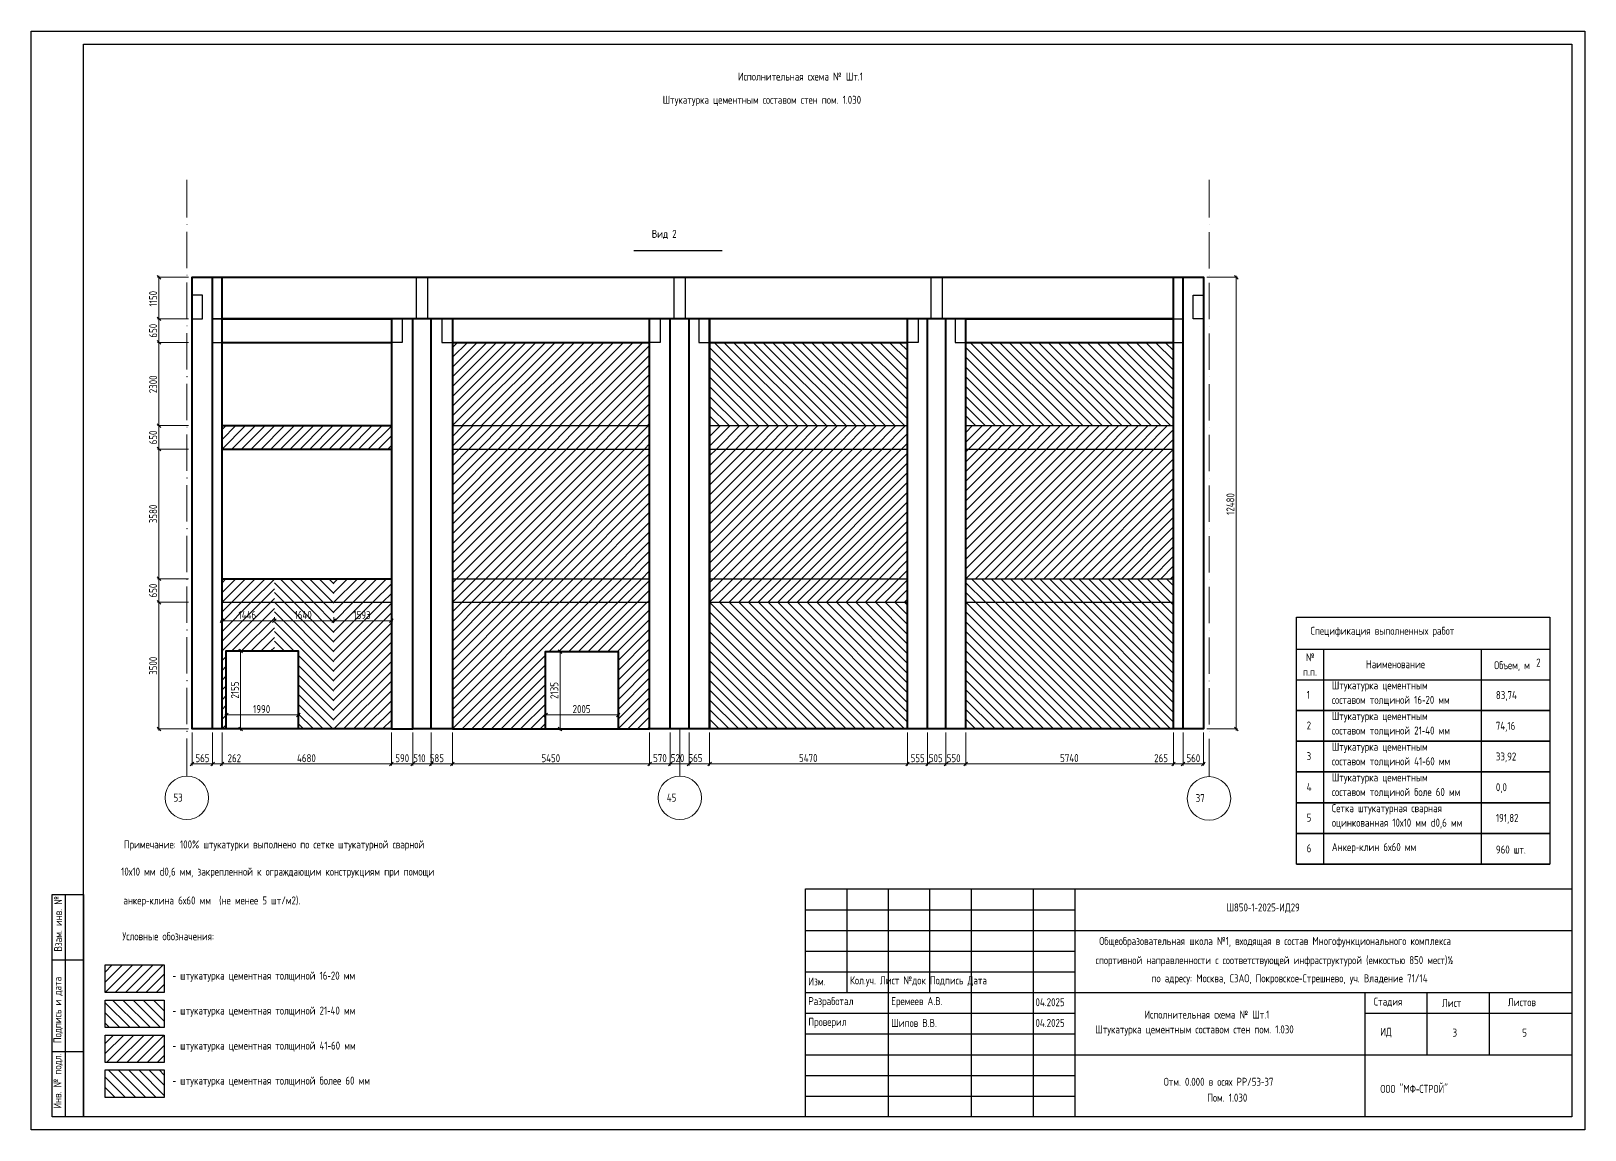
# Model space of a CAD drawing. Header units: millimetres. Extents: x 0 to 130, y 0 to 17.
# Drawn here: x 53.61 to 76.91, y 0.09 to 16.57 of the extents above; entities that cross this region are included whole.
import ezdxf

# ---------------------------------------------------------------- set-up
doc = ezdxf.new("R2010")
doc.units = ezdxf.units.MM
doc.layers.add('PDF _0', color=7, linetype='Continuous')
doc.layers.add('PDF _Текст', color=7, linetype='Continuous')
doc.layers.add('PDF _Оси-1', color=7, linetype='Continuous', true_color=0xaaaaaa)
doc.layers.add('PDF _Оси-3', color=7, linetype='Continuous', true_color=0x989898)
doc.styles.get("Standard").update_dxf_attribs({"font": 'ГОСТ тип А.ttf'})

msp = doc.modelspace()

# ---------------------------------------------------------------- linework, layer by layer
at = {"layer": 'PDF _0', "lineweight": 25}
for points in [[(53.609, 16.567), (76.905, 16.567), (76.905, 0.094), (53.609, 0.094)], [(54.393, 16.371), (76.709, 16.371), (76.709, 0.291), (54.393, 0.291)], [(59.389, 12.877), (59.551, 12.877), (59.551, 12.253), (59.389, 12.253)], [(63.252, 12.877), (63.415, 12.877), (63.415, 12.253), (63.252, 12.253)], [(67.106, 12.877), (67.269, 12.877), (67.269, 12.253), (67.106, 12.253)], [(56.472, 12.253), (56.33, 12.253)], [(76.379, 4.079), (72.583, 4.079), (72.583, 7.781), (76.379, 7.781)], [(76.379, 6.38), (72.583, 6.38)], [(76.379, 5.92), (72.583, 5.92)], [(76.379, 5.46), (72.583, 5.46)], [(76.379, 5), (72.583, 5)], [(76.379, 4.539), (72.583, 4.539)], [(53.923, 3.624), (54.393, 3.624), (54.393, 0.291), (53.923, 0.291)], [(65.217, 3.707), (76.709, 3.707), (76.709, 0.291), (65.217, 0.291)], [(54.72, 2.567), (55.605, 2.567), (55.605, 2.154), (54.72, 2.154)], [(54.72, 2.042), (55.605, 2.042), (55.605, 1.629), (54.72, 1.629)], [(54.72, 1.517), (55.605, 1.517), (55.605, 1.105), (54.72, 1.105)], [(54.72, 0.993), (55.605, 0.993), (55.605, 0.58), (54.72, 0.58)]]:
    msp.add_lwpolyline(points, close=True, dxfattribs=at)
for points in [[(62.646, 13.276), (63.971, 13.276)], [(59.332, 12.877), (59.608, 12.877)], [(63.192, 12.877), (63.474, 12.877)], [(67.05, 12.877), (67.324, 12.877)], [(56.023, 12.253), (56.177, 12.253), (56.177, 12.606), (56.023, 12.606)], [(71.185, 12.253), (71.033, 12.253), (71.033, 12.606), (71.185, 12.606)], [(59.011, 12.253), (59.172, 12.253), (59.172, 11.9), (59.011, 11.9)], [(59.926, 12.253), (59.767, 12.253), (59.767, 11.9), (59.926, 11.9)], [(62.883, 12.253), (63.043, 12.253), (63.043, 11.9), (62.883, 11.9)], [(63.781, 12.253), (63.622, 12.253), (63.622, 11.9), (63.781, 11.9)], [(66.749, 12.253), (66.909, 12.253), (66.909, 11.9), (66.749, 11.9)], [(67.623, 12.253), (67.464, 12.253), (67.464, 11.9), (67.623, 11.9)], [(70.737, 12.253), (70.881, 12.253)], [(56.33, 11.9), (56.472, 11.9)], [(70.737, 11.9), (70.881, 11.9)], [(59.926, 10.652), (62.883, 10.652)], [(63.781, 10.652), (66.749, 10.652)], [(67.623, 10.652), (70.737, 10.652)], [(59.926, 10.3), (62.883, 10.3)], [(63.781, 10.3), (66.749, 10.3)], [(67.623, 10.3), (70.737, 10.3)], [(59.926, 8.357), (62.883, 8.357)], [(63.781, 8.357), (66.749, 8.357)], [(67.623, 8.357), (70.737, 8.357)], [(56.472, 8.004), (59.011, 8.004)], [(59.926, 8.004), (62.883, 8.004)], [(63.781, 8.004), (66.749, 8.004)], [(67.623, 8.004), (70.737, 8.004)], [(72.583, 7.301), (76.379, 7.301)], [(72.986, 7.301), (72.986, 4.079)], [(75.348, 7.301), (75.348, 4.079)], [(72.583, 6.841), (76.379, 6.841)], [(72.583, 4.079), (76.379, 4.079)], [(54.119, 3.624), (54.119, 0.291)], [(65.838, 3.707), (65.838, 2.154)], [(66.46, 3.707), (66.46, 0.291)], [(67.081, 3.707), (67.081, 2.154)], [(67.702, 3.707), (67.702, 0.291)], [(68.634, 3.707), (68.634, 0.291)], [(69.255, 3.707), (69.255, 0.291)], [(65.217, 3.396), (69.255, 3.396)], [(65.217, 3.086), (76.709, 3.086)], [(53.923, 2.644), (54.393, 2.644)], [(65.217, 2.775), (69.255, 2.775)], [(65.217, 2.465), (69.255, 2.465)], [(65.217, 2.154), (76.709, 2.154)], [(73.603, 2.154), (73.603, 0.291)], [(74.535, 2.154), (74.535, 1.222)], [(75.467, 2.154), (75.467, 1.222)], [(65.217, 1.844), (69.255, 1.844)], [(73.603, 1.844), (76.709, 1.844)], [(65.217, 1.533), (69.255, 1.533)], [(53.923, 1.271), (54.393, 1.271)], [(65.217, 1.222), (76.709, 1.222)], [(65.217, 0.912), (69.255, 0.912)], [(65.217, 0.601), (69.255, 0.601)]]:
    msp.add_lwpolyline(points, dxfattribs=at)
at = {"layer": 'PDF _0', "lineweight": 13}
for points in [[(55.553, 12.85), (55.499, 12.904)], [(55.969, 12.877), (55.504, 12.877)], [(55.526, 12.231), (55.526, 12.899)], [(71.239, 12.877), (71.698, 12.877)], [(71.704, 12.85), (71.65, 12.904)], [(71.677, 12.899), (71.677, 6.084)], [(55.526, 12.275), (55.526, 11.879)], [(55.526, 11.922), (55.526, 10.631)], [(55.526, 10.674), (55.526, 10.278)], [(55.526, 10.321), (55.526, 8.335)], [(55.526, 8.379), (55.526, 7.983)], [(55.526, 8.026), (55.526, 6.084)], [(56.499, 7.754), (56.445, 7.7)], [(56.45, 7.727), (57.278, 7.727)], [(56.472, 7.781), (56.472, 7.748)], [(57.235, 7.727), (58.169, 7.727)], [(58.125, 7.727), (59.033, 7.727)], [(58.984, 7.7), (59.039, 7.754)], [(59.011, 7.781), (59.011, 7.748)], [(56.589, 7.275), (56.773, 7.275)], [(56.778, 7.247), (56.724, 7.302)], [(56.751, 6.084), (56.751, 7.296)], [(61.377, 7.264), (61.561, 7.264)], [(61.567, 7.237), (61.513, 7.291)], [(61.54, 6.084), (61.54, 7.285)], [(56.562, 6.343), (56.507, 6.289)], [(56.513, 6.316), (57.636, 6.316)], [(56.534, 6.16), (56.534, 6.338)], [(57.587, 6.289), (57.641, 6.343)], [(57.614, 6.16), (57.614, 6.338)], [(61.35, 6.343), (61.296, 6.289)], [(61.301, 6.316), (62.433, 6.316)], [(61.323, 6.16), (61.323, 6.338)], [(62.384, 6.289), (62.438, 6.343)], [(62.411, 6.16), (62.411, 6.338)], [(55.499, 6.132), (55.553, 6.078)], [(55.969, 6.105), (55.504, 6.105)], [(56.589, 6.105), (56.773, 6.105)], [(56.724, 6.132), (56.778, 6.078)], [(61.377, 6.105), (61.561, 6.105)], [(61.513, 6.132), (61.567, 6.078)], [(71.239, 6.105), (71.698, 6.105)], [(71.65, 6.132), (71.704, 6.078)], [(56.023, 6.051), (56.023, 5.559)], [(59.926, 5.559), (59.926, 6.051), (59.926, 5.559)], [(71.185, 6.051), (71.185, 5.559)], [(56.05, 5.608), (55.996, 5.553)], [(59.899, 5.553), (59.953, 5.608)], [(59.953, 5.608), (59.899, 5.553)], [(71.158, 5.553), (71.212, 5.608)], [(56.002, 5.581), (56.352, 5.581)], [(56.308, 5.581), (56.472, 5.581), (56.792, 5.581)], [(56.45, 5.581), (59.033, 5.581)], [(58.99, 5.581), (59.353, 5.581)], [(59.31, 5.581), (59.63, 5.581)], [(59.587, 5.581), (59.947, 5.581)], [(59.904, 5.58), (62.905, 5.58)], [(62.861, 5.58), (63.214, 5.58)], [(63.171, 5.58), (63.496, 5.58)], [(63.453, 5.58), (63.803, 5.58)], [(63.759, 5.58), (66.771, 5.58)], [(66.727, 5.58), (67.072, 5.58)], [(67.028, 5.58), (67.346, 5.58)], [(67.302, 5.58), (67.644, 5.58)], [(67.601, 5.58), (70.759, 5.58)], [(70.737, 5.58), (70.418, 5.58)], [(70.715, 5.58), (70.881, 5.58)], [(70.859, 5.58), (71.206, 5.58)]]:
    msp.add_lwpolyline(points, dxfattribs=at)
at = {"layer": 'PDF _0', "lineweight": 40}
for points in [[(56.33, 6.105), (56.023, 6.105), (56.023, 12.877), (71.185, 12.877), (71.185, 6.105), (70.881, 6.105), (70.881, 12.877)], [(56.472, 6.105), (56.33, 6.105), (56.33, 12.877)], [(59.011, 6.105), (56.472, 6.105), (56.472, 12.877)], [(70.881, 6.105), (70.737, 6.105), (70.737, 12.877)], [(70.737, 6.105), (67.623, 6.105), (67.623, 12.253), (70.737, 12.253), (56.472, 12.253), (59.011, 12.253), (59.011, 6.105), (59.332, 6.105)], [(59.608, 6.105), (59.332, 6.105), (59.332, 12.253)], [(59.926, 6.105), (59.608, 6.105), (59.608, 12.253)], [(63.192, 6.105), (62.883, 6.105), (62.883, 12.253), (59.926, 12.253), (59.926, 6.105), (62.883, 6.105)], [(63.474, 6.105), (63.192, 6.105), (63.192, 12.253)], [(66.749, 6.105), (63.781, 6.105), (63.781, 12.253), (63.781, 6.105), (63.474, 6.105), (63.474, 12.253)], [(67.05, 6.105), (66.749, 6.105), (66.749, 12.253), (63.781, 12.253)], [(67.324, 6.105), (67.05, 6.105), (67.05, 12.253)], [(67.623, 6.105), (67.324, 6.105), (67.324, 12.253)], [(56.472, 11.9), (59.011, 11.9)], [(59.926, 11.9), (62.883, 11.9)], [(63.781, 11.9), (66.749, 11.9)], [(67.623, 11.9), (70.737, 11.9)], [(56.472, 10.652), (59.011, 10.652)], [(56.472, 10.3), (59.011, 10.3)], [(56.472, 8.357), (59.011, 8.357)], [(56.534, 6.105), (56.534, 7.275), (57.614, 7.275), (57.614, 6.105)], [(61.323, 6.105), (61.323, 7.264), (62.411, 7.264), (62.411, 6.105)]]:
    msp.add_lwpolyline(points, dxfattribs=at)
at = {"layer": 'PDF _0', "lineweight": 13}
for points in [[(55.553, 12.226), (55.499, 12.28)], [(55.504, 12.253), (55.969, 12.253)], [(55.553, 11.873), (55.499, 11.927)], [(55.504, 11.9), (55.969, 11.9)], [(55.553, 10.625), (55.499, 10.679)], [(55.504, 10.652), (55.969, 10.652)], [(55.553, 10.272), (55.499, 10.327)], [(55.504, 10.3), (55.969, 10.3)], [(55.499, 8.384), (55.553, 8.33)], [(55.504, 8.357), (55.969, 8.357)], [(55.553, 7.977), (55.499, 8.031)], [(55.504, 8.004), (55.969, 8.004)], [(57.23, 7.7), (57.284, 7.754)], [(57.257, 7.748), (57.257, 7.781)], [(58.12, 7.7), (58.174, 7.754)], [(58.147, 7.748), (58.147, 7.781)], [(56.33, 5.559), (56.33, 6.051)], [(56.472, 5.559), (56.472, 6.051)], [(59.011, 5.559), (59.011, 6.051)], [(59.332, 5.559), (59.332, 6.051)], [(59.608, 5.559), (59.608, 6.051)], [(62.883, 5.559), (62.883, 6.051)], [(63.192, 5.559), (63.192, 6.051)], [(63.474, 5.559), (63.474, 6.051)], [(63.781, 5.559), (63.781, 6.051)], [(66.749, 5.559), (66.749, 6.051)], [(67.05, 5.559), (67.05, 6.051)], [(67.324, 5.559), (67.324, 6.051)], [(67.623, 5.559), (67.623, 6.051)], [(70.737, 5.559), (70.737, 6.051)], [(70.881, 5.559), (70.881, 6.051)], [(56.303, 5.553), (56.357, 5.608)], [(56.445, 5.553), (56.499, 5.608)], [(58.984, 5.553), (59.039, 5.608)], [(59.304, 5.553), (59.359, 5.608)], [(59.581, 5.553), (59.635, 5.608)], [(62.856, 5.553), (62.91, 5.608)], [(63.165, 5.553), (63.219, 5.608)], [(63.447, 5.553), (63.502, 5.608)], [(63.754, 5.553), (63.808, 5.608)], [(66.722, 5.553), (66.776, 5.608)], [(67.023, 5.553), (67.077, 5.608)], [(67.297, 5.553), (67.351, 5.608)], [(67.595, 5.553), (67.65, 5.608)], [(70.71, 5.553), (70.764, 5.608)], [(70.854, 5.553), (70.908, 5.608)]]:
    msp.add_lwpolyline(points, close=True, dxfattribs=at)
at = {"layer": 'PDF _0', "color": 40, "lineweight": 20, "true_color": 0xffbf00}
for points in [[(59.926, 11.822), (60.004, 11.9)], [(59.926, 11.676), (60.15, 11.9)], [(59.926, 11.529), (60.297, 11.9)], [(59.926, 11.383), (60.443, 11.9)], [(59.926, 11.237), (60.589, 11.9)], [(59.926, 11.091), (60.735, 11.9)], [(59.926, 10.945), (60.881, 11.9)], [(59.926, 10.798), (61.028, 11.9)], [(59.926, 10.652), (61.174, 11.9)], [(60.072, 10.652), (61.32, 11.9)], [(60.218, 10.652), (61.466, 11.9)], [(60.364, 10.652), (61.612, 11.9)], [(60.51, 10.652), (61.758, 11.9)], [(60.657, 10.652), (61.905, 11.9)], [(60.803, 10.652), (62.051, 11.9)], [(60.949, 10.652), (62.197, 11.9)], [(61.095, 10.652), (62.343, 11.9)], [(61.241, 10.652), (62.489, 11.9)], [(61.388, 10.652), (62.636, 11.9)], [(61.534, 10.652), (62.782, 11.9)], [(61.68, 10.652), (62.883, 11.855)], [(61.826, 10.652), (62.883, 11.709)], [(61.972, 10.652), (62.883, 11.563)], [(62.118, 10.652), (62.883, 11.417)], [(62.265, 10.652), (62.883, 11.271)], [(62.411, 10.652), (62.883, 11.124)], [(62.557, 10.652), (62.883, 10.978)], [(62.703, 10.652), (62.883, 10.832)], [(62.849, 10.652), (62.883, 10.686)], [(58.149, 8.298), (58.208, 8.357)], [(58.149, 8.152), (58.354, 8.357)], [(58.149, 8.006), (58.501, 8.357)], [(58.149, 7.859), (58.294, 8.004), (58.647, 8.357)], [(58.149, 7.713), (58.44, 8.004), (58.793, 8.357)], [(58.149, 7.567), (58.586, 8.004), (58.939, 8.357)], [(58.149, 7.421), (58.733, 8.004), (59.011, 8.283)], [(58.149, 7.275), (58.879, 8.004), (59.011, 8.137)], [(58.149, 7.129), (59.011, 7.991)], [(59.926, 7.859), (60.071, 8.004)], [(59.926, 7.713), (60.217, 8.004)], [(59.926, 7.567), (60.363, 8.004)], [(59.926, 7.421), (60.509, 8.004)], [(59.926, 7.275), (60.655, 8.004)], [(59.926, 7.129), (60.802, 8.004)], [(59.926, 6.982), (60.948, 8.004)], [(59.926, 6.836), (61.094, 8.004)], [(59.926, 6.69), (61.24, 8.004)], [(59.926, 6.544), (61.386, 8.004)], [(59.926, 6.398), (61.532, 8.004)], [(59.926, 6.251), (61.679, 8.004)], [(59.926, 6.105), (61.825, 8.004)], [(60.072, 6.105), (61.971, 8.004)], [(61.377, 7.264), (62.117, 8.004)], [(61.523, 7.264), (62.263, 8.004)], [(61.669, 7.264), (62.41, 8.004)], [(61.815, 7.264), (62.556, 8.004)], [(61.961, 7.264), (62.702, 8.004)], [(62.107, 7.264), (62.848, 8.004)], [(58.149, 6.982), (59.011, 7.845)], [(58.149, 6.836), (59.011, 7.698)], [(62.254, 7.264), (62.883, 7.893)], [(62.4, 7.264), (62.883, 7.747)], [(58.149, 6.69), (59.011, 7.552)], [(62.411, 7.129), (62.883, 7.601)], [(58.149, 6.544), (59.011, 7.406)], [(58.149, 6.398), (59.011, 7.26)], [(62.411, 6.982), (62.883, 7.454)], [(62.411, 6.836), (62.883, 7.308)], [(58.149, 6.251), (59.011, 7.114)], [(60.218, 6.105), (61.323, 7.21)], [(60.364, 6.105), (61.323, 7.064)], [(62.411, 6.69), (62.883, 7.162)], [(62.411, 6.544), (62.883, 7.016)], [(58.149, 6.105), (59.011, 6.967)], [(58.295, 6.105), (59.011, 6.821)], [(60.51, 6.105), (61.323, 6.918)], [(60.657, 6.105), (61.323, 6.772)], [(62.411, 6.398), (62.883, 6.87)], [(58.442, 6.105), (59.011, 6.675)], [(58.588, 6.105), (59.011, 6.529)], [(60.803, 6.105), (61.323, 6.625)], [(62.411, 6.251), (62.883, 6.724)], [(62.411, 6.105), (62.883, 6.577)], [(58.734, 6.105), (59.011, 6.383)], [(60.949, 6.105), (61.323, 6.479)], [(61.095, 6.105), (61.323, 6.333)], [(62.557, 6.105), (62.883, 6.431)], [(58.88, 6.105), (59.011, 6.237)], [(61.241, 6.105), (61.323, 6.187)], [(62.703, 6.105), (62.883, 6.285)], [(62.849, 6.105), (62.883, 6.139)], [(54.72, 1.391), (54.846, 1.517)], [(54.72, 1.238), (54.999, 1.517)], [(54.738, 1.105), (55.151, 1.517)], [(54.891, 1.105), (55.304, 1.517)], [(55.044, 1.105), (55.456, 1.517)], [(55.196, 1.105), (55.605, 1.513)], [(55.349, 1.105), (55.605, 1.36)], [(55.501, 1.105), (55.605, 1.208)]]:
    msp.add_lwpolyline(points, dxfattribs=at)
at = {"layer": 'PDF _0', "color": 5, "lineweight": 20}
for points in [[(65.097, 10.652), (63.849, 11.9)], [(65.243, 10.652), (63.995, 11.9)], [(65.389, 10.652), (64.141, 11.9)], [(65.535, 10.652), (64.287, 11.9)], [(65.681, 10.652), (64.433, 11.9)], [(65.827, 10.652), (64.58, 11.9)], [(65.974, 10.652), (64.726, 11.9)], [(66.12, 10.652), (64.872, 11.9)], [(66.266, 10.652), (65.018, 11.9)], [(66.412, 10.652), (65.164, 11.9)], [(66.558, 10.652), (65.31, 11.9)], [(66.705, 10.652), (65.457, 11.9)], [(66.749, 10.754), (65.603, 11.9)], [(66.749, 10.9), (65.749, 11.9)], [(66.749, 11.046), (65.895, 11.9)], [(66.749, 11.193), (66.041, 11.9)], [(66.749, 11.339), (66.188, 11.9)], [(66.749, 11.485), (66.334, 11.9)], [(66.749, 11.631), (66.48, 11.9)], [(66.749, 11.777), (66.626, 11.9)], [(68.938, 10.652), (67.69, 11.9)], [(69.084, 10.652), (67.836, 11.9)], [(69.231, 10.652), (67.983, 11.9)], [(69.377, 10.652), (68.129, 11.9)], [(69.523, 10.652), (68.275, 11.9)], [(69.669, 10.652), (68.421, 11.9)], [(69.815, 10.652), (68.567, 11.9)], [(69.961, 10.652), (68.714, 11.9)], [(70.108, 10.652), (68.86, 11.9)], [(70.254, 10.652), (69.006, 11.9)], [(70.4, 10.652), (69.152, 11.9)], [(70.546, 10.652), (69.298, 11.9)], [(70.692, 10.652), (69.444, 11.9)], [(70.737, 10.754), (69.591, 11.9)], [(70.737, 10.9), (69.737, 11.9)], [(70.737, 11.046), (69.883, 11.9)], [(70.737, 11.192), (70.029, 11.9)], [(70.737, 11.338), (70.175, 11.9)], [(70.737, 11.485), (70.322, 11.9)], [(70.737, 11.631), (70.468, 11.9)], [(70.737, 11.777), (70.614, 11.9)], [(64.95, 10.652), (63.781, 11.822)], [(64.804, 10.652), (63.781, 11.676)], [(68.792, 10.652), (67.623, 11.822)], [(68.646, 10.652), (67.623, 11.676)], [(64.658, 10.652), (63.781, 11.529)], [(68.5, 10.652), (67.623, 11.529)], [(64.512, 10.652), (63.781, 11.383)], [(64.366, 10.652), (63.781, 11.237)], [(68.353, 10.652), (67.623, 11.383)], [(68.207, 10.652), (67.623, 11.237)], [(64.219, 10.652), (63.781, 11.091)], [(68.061, 10.652), (67.623, 11.091)], [(64.073, 10.652), (63.781, 10.945)], [(63.927, 10.652), (63.781, 10.798)], [(67.915, 10.652), (67.623, 10.945)], [(67.769, 10.652), (67.623, 10.798)], [(58.149, 7.405), (57.55, 8.004), (57.257, 8.298)], [(58.149, 7.552), (57.696, 8.004), (57.344, 8.357)], [(58.149, 7.698), (57.843, 8.004), (57.49, 8.357)], [(58.149, 7.844), (57.989, 8.004), (57.636, 8.357)], [(58.149, 7.99), (58.135, 8.004), (57.782, 8.357)], [(58.149, 8.136), (57.928, 8.357)], [(58.149, 8.282), (58.075, 8.357)], [(69.815, 6.105), (67.916, 8.004), (67.623, 8.298)], [(69.961, 6.105), (68.062, 8.004), (67.71, 8.357)], [(70.108, 6.105), (68.209, 8.004), (67.856, 8.357)], [(70.254, 6.105), (68.355, 8.004), (68.002, 8.357)], [(70.4, 6.105), (68.501, 8.004), (68.148, 8.357)], [(70.546, 6.105), (68.647, 8.004), (68.294, 8.357)], [(70.692, 6.105), (68.793, 8.004), (68.441, 8.357)], [(70.737, 6.207), (68.939, 8.004), (68.587, 8.357)], [(70.737, 6.353), (69.086, 8.004), (68.733, 8.357)], [(70.737, 6.499), (69.232, 8.004), (68.879, 8.357)], [(70.737, 6.645), (69.378, 8.004), (69.025, 8.357)], [(70.737, 6.791), (69.524, 8.004), (69.172, 8.357)], [(70.737, 6.938), (69.67, 8.004), (69.318, 8.357)], [(70.737, 7.084), (69.817, 8.004), (69.464, 8.357)], [(70.737, 7.23), (69.963, 8.004), (69.61, 8.357)], [(70.737, 7.376), (70.109, 8.004), (69.756, 8.357)], [(70.737, 7.522), (70.255, 8.004), (69.902, 8.357)], [(70.737, 7.669), (70.401, 8.004), (70.049, 8.357)], [(70.737, 7.815), (70.547, 8.004), (70.195, 8.357)], [(70.737, 7.961), (70.694, 8.004), (70.341, 8.357)], [(70.737, 8.107), (70.487, 8.357)], [(70.737, 8.253), (70.633, 8.357)], [(58.149, 7.259), (57.404, 8.004), (57.257, 8.152)], [(58.149, 7.113), (57.258, 8.004), (57.257, 8.006)], [(65.681, 6.105), (63.782, 8.004)], [(65.827, 6.105), (63.928, 8.004)], [(65.974, 6.105), (64.075, 8.004)], [(66.12, 6.105), (64.221, 8.004)], [(66.266, 6.105), (64.367, 8.004)], [(66.412, 6.105), (64.513, 8.004)], [(66.558, 6.105), (64.659, 8.004)], [(66.705, 6.105), (64.805, 8.004)], [(66.749, 6.207), (64.952, 8.004)], [(66.749, 6.353), (65.098, 8.004)], [(66.749, 6.499), (65.244, 8.004)], [(66.749, 6.646), (65.39, 8.004)], [(66.749, 6.792), (65.536, 8.004)], [(66.749, 6.938), (65.683, 8.004)], [(66.749, 7.084), (65.829, 8.004)], [(66.749, 7.23), (65.975, 8.004)], [(66.749, 7.376), (66.121, 8.004)], [(66.749, 7.523), (66.267, 8.004)], [(66.749, 7.669), (66.413, 8.004)], [(66.749, 7.815), (66.56, 8.004)], [(66.749, 7.961), (66.706, 8.004)], [(69.669, 6.105), (67.77, 8.004), (67.623, 8.152)], [(69.523, 6.105), (67.624, 8.004), (67.623, 8.006)], [(58.149, 6.967), (57.257, 7.859)], [(58.149, 6.821), (57.257, 7.713)], [(65.535, 6.105), (63.781, 7.859)], [(65.389, 6.105), (63.781, 7.713)], [(69.377, 6.105), (67.623, 7.859)], [(69.231, 6.105), (67.623, 7.713)], [(57.549, 7.275), (57.257, 7.567)], [(65.243, 6.105), (63.781, 7.567)], [(69.084, 6.105), (67.623, 7.567)], [(57.403, 7.275), (57.257, 7.421)], [(57.257, 7.275), (57.257, 7.275)], [(65.097, 6.105), (63.781, 7.421)], [(64.95, 6.105), (63.781, 7.275)], [(68.938, 6.105), (67.623, 7.421)], [(68.792, 6.105), (67.623, 7.275)], [(58.149, 6.674), (57.614, 7.209)], [(58.149, 6.528), (57.614, 7.063)], [(64.804, 6.105), (63.781, 7.129)], [(68.646, 6.105), (67.623, 7.129)], [(58.149, 6.382), (57.614, 6.917)], [(58.149, 6.236), (57.614, 6.771)], [(64.658, 6.105), (63.781, 6.982)], [(64.512, 6.105), (63.781, 6.836)], [(68.5, 6.105), (67.623, 6.982)], [(68.353, 6.105), (67.623, 6.836)], [(58.134, 6.105), (57.614, 6.625)], [(64.366, 6.105), (63.781, 6.69)], [(64.219, 6.105), (63.781, 6.544)], [(68.207, 6.105), (67.623, 6.69)], [(68.061, 6.105), (67.623, 6.544)], [(57.987, 6.105), (57.614, 6.478)], [(57.841, 6.105), (57.614, 6.332)], [(64.073, 6.105), (63.781, 6.398)], [(67.915, 6.105), (67.623, 6.398)], [(57.695, 6.105), (57.614, 6.186)], [(63.927, 6.105), (63.781, 6.251)], [(67.769, 6.105), (67.623, 6.251)], [(55.092, 1.629), (54.72, 2.001)], [(55.244, 1.629), (54.831, 2.042)], [(55.397, 1.629), (54.984, 2.042)], [(55.549, 1.629), (55.137, 2.042)], [(55.605, 1.727), (55.289, 2.042)], [(55.605, 1.879), (55.442, 2.042)], [(55.605, 2.032), (55.594, 2.042)], [(54.939, 1.629), (54.72, 1.849)], [(54.786, 1.629), (54.72, 1.696)]]:
    msp.add_lwpolyline(points, dxfattribs=at)
at = {"layer": 'PDF _0', "color": 3, "lineweight": 20}
for points in [[(56.472, 10.592), (56.532, 10.652)], [(56.472, 10.446), (56.679, 10.652)], [(56.472, 10.3), (56.825, 10.652)], [(56.618, 10.3), (56.971, 10.652)], [(56.764, 10.3), (57.117, 10.652)], [(56.911, 10.3), (57.263, 10.652)], [(57.057, 10.3), (57.409, 10.652)], [(57.203, 10.3), (57.556, 10.652)], [(57.349, 10.3), (57.702, 10.652)], [(57.495, 10.3), (57.848, 10.652)], [(57.642, 10.3), (57.994, 10.652)], [(57.788, 10.3), (58.14, 10.652)], [(57.934, 10.3), (58.287, 10.652)], [(58.08, 10.3), (58.433, 10.652)], [(58.226, 10.3), (58.579, 10.652)], [(58.372, 10.3), (58.725, 10.652)], [(58.519, 10.3), (58.871, 10.652)], [(58.665, 10.3), (59.011, 10.646)], [(58.811, 10.3), (59.011, 10.5)], [(59.926, 10.636), (59.942, 10.652)], [(59.926, 10.489), (60.089, 10.652)], [(59.926, 10.343), (60.235, 10.652)], [(59.926, 10.197), (60.028, 10.3), (60.381, 10.652)], [(59.926, 10.051), (60.174, 10.3), (60.527, 10.652)], [(59.926, 9.905), (60.321, 10.3), (60.673, 10.652)], [(59.926, 9.759), (60.467, 10.3), (60.819, 10.652)], [(59.926, 9.612), (60.613, 10.3), (60.966, 10.652)], [(59.926, 9.466), (60.759, 10.3), (61.112, 10.652)], [(59.926, 9.32), (60.905, 10.3), (61.258, 10.652)], [(59.926, 9.174), (61.052, 10.3), (61.404, 10.652)], [(59.926, 9.028), (61.198, 10.3), (61.55, 10.652)], [(59.926, 8.881), (61.344, 10.3), (61.697, 10.652)], [(59.926, 8.735), (61.49, 10.3), (61.843, 10.652)], [(59.926, 8.589), (61.636, 10.3), (61.989, 10.652)], [(59.926, 8.443), (61.782, 10.3), (62.135, 10.652)], [(59.926, 8.297), (59.986, 8.357), (61.929, 10.3), (62.281, 10.652)], [(59.926, 8.151), (60.132, 8.357), (62.075, 10.3), (62.427, 10.652)], [(59.926, 8.004), (60.278, 8.357), (62.221, 10.3), (62.574, 10.652)], [(60.072, 8.004), (60.425, 8.357), (62.367, 10.3), (62.72, 10.652)], [(60.218, 8.004), (60.571, 8.357), (62.513, 10.3), (62.866, 10.652)], [(60.364, 8.004), (60.717, 8.357), (62.66, 10.3), (62.883, 10.523)], [(63.781, 10.636), (63.798, 10.652)], [(63.781, 10.489), (63.944, 10.652)], [(63.781, 10.343), (64.09, 10.652)], [(63.781, 10.197), (63.883, 10.3), (64.236, 10.652)], [(63.781, 10.051), (64.03, 10.3), (64.382, 10.652)], [(63.781, 9.905), (64.176, 10.3), (64.528, 10.652)], [(63.781, 9.759), (64.322, 10.3), (64.675, 10.652)], [(63.781, 9.612), (64.468, 10.3), (64.821, 10.652)], [(63.781, 9.466), (64.614, 10.3), (64.967, 10.652)], [(63.781, 9.32), (64.761, 10.3), (65.113, 10.652)], [(63.781, 9.174), (64.907, 10.3), (65.259, 10.652)], [(63.781, 9.028), (65.053, 10.3), (65.406, 10.652)], [(63.781, 8.881), (65.199, 10.3), (65.552, 10.652)], [(63.781, 8.735), (65.345, 10.3), (65.698, 10.652)], [(63.781, 8.589), (65.491, 10.3), (65.844, 10.652)], [(63.781, 8.443), (65.638, 10.3), (65.99, 10.652)], [(63.781, 8.297), (63.841, 8.357), (65.784, 10.3), (66.136, 10.652)], [(63.781, 8.151), (63.987, 8.357), (65.93, 10.3), (66.283, 10.652)], [(63.781, 8.004), (64.134, 8.357), (66.076, 10.3), (66.429, 10.652)], [(63.927, 8.004), (64.28, 8.357), (66.222, 10.3), (66.575, 10.652)], [(64.073, 8.004), (64.426, 8.357), (66.369, 10.3), (66.721, 10.652)], [(64.219, 8.004), (64.572, 8.357), (66.515, 10.3), (66.749, 10.534)], [(67.623, 10.55), (67.725, 10.652)], [(67.623, 10.404), (67.871, 10.652)], [(67.623, 10.257), (67.665, 10.3), (68.017, 10.652)], [(67.623, 10.111), (67.811, 10.3), (68.164, 10.652)], [(67.623, 9.965), (67.957, 10.3), (68.31, 10.652)], [(67.623, 9.819), (68.103, 10.3), (68.456, 10.652)], [(67.623, 9.673), (68.249, 10.3), (68.602, 10.652)], [(67.623, 9.527), (68.396, 10.3), (68.748, 10.652)], [(67.623, 9.38), (68.542, 10.3), (68.895, 10.652)], [(67.623, 9.234), (68.688, 10.3), (69.041, 10.652)], [(67.623, 9.088), (68.834, 10.3), (69.187, 10.652)], [(67.623, 8.942), (68.98, 10.3), (69.333, 10.652)], [(67.623, 8.796), (69.127, 10.3), (69.479, 10.652)], [(67.623, 8.649), (69.273, 10.3), (69.625, 10.652)], [(67.623, 8.503), (69.419, 10.3), (69.772, 10.652)], [(67.623, 8.357), (69.565, 10.3), (69.918, 10.652)], [(67.769, 8.357), (69.711, 10.3), (70.064, 10.652)], [(67.915, 8.357), (69.857, 10.3), (70.21, 10.652)], [(68.061, 8.357), (70.004, 10.3), (70.356, 10.652)], [(68.207, 8.357), (70.15, 10.3), (70.503, 10.652)], [(68.353, 8.357), (70.296, 10.3), (70.649, 10.652)], [(68.5, 8.357), (70.442, 10.3), (70.737, 10.595)], [(58.957, 10.3), (59.011, 10.354)], [(60.51, 8.004), (60.863, 8.357), (62.806, 10.3), (62.883, 10.377)], [(64.366, 8.004), (64.718, 8.357), (66.661, 10.3), (66.749, 10.388)], [(68.646, 8.357), (70.588, 10.3), (70.737, 10.448)], [(68.792, 8.357), (70.735, 10.3), (70.737, 10.302)], [(60.657, 8.004), (61.009, 8.357), (62.883, 10.231)], [(60.803, 8.004), (61.156, 8.357), (62.883, 10.084)], [(64.512, 8.004), (64.865, 8.357), (66.749, 10.241)], [(64.658, 8.004), (65.011, 8.357), (66.749, 10.095)], [(68.938, 8.357), (70.737, 10.156)], [(60.949, 8.004), (61.302, 8.357), (62.883, 9.938)], [(61.095, 8.004), (61.448, 8.357), (62.883, 9.792)], [(64.804, 8.004), (65.157, 8.357), (66.749, 9.949)], [(64.95, 8.004), (65.303, 8.357), (66.749, 9.803)], [(69.084, 8.357), (70.737, 10.01)], [(69.231, 8.357), (70.737, 9.864)], [(61.241, 8.004), (61.594, 8.357), (62.883, 9.646)], [(65.097, 8.004), (65.449, 8.357), (66.749, 9.657)], [(69.377, 8.357), (70.737, 9.717)], [(69.523, 8.357), (70.737, 9.571)], [(61.388, 8.004), (61.74, 8.357), (62.883, 9.5)], [(61.534, 8.004), (61.886, 8.357), (62.883, 9.354)], [(65.243, 8.004), (65.595, 8.357), (66.749, 9.511)], [(65.389, 8.004), (65.742, 8.357), (66.749, 9.364)], [(69.669, 8.357), (70.737, 9.425)], [(61.68, 8.004), (62.033, 8.357), (62.883, 9.207)], [(65.535, 8.004), (65.888, 8.357), (66.749, 9.218)], [(69.815, 8.357), (70.737, 9.279)], [(69.961, 8.357), (70.737, 9.133)], [(61.826, 8.004), (62.179, 8.357), (62.883, 9.061)], [(61.972, 8.004), (62.325, 8.357), (62.883, 8.915)], [(65.681, 8.004), (66.034, 8.357), (66.749, 9.072)], [(65.827, 8.004), (66.18, 8.357), (66.749, 8.926)], [(70.108, 8.357), (70.737, 8.987)], [(62.118, 8.004), (62.471, 8.357), (62.883, 8.769)], [(62.265, 8.004), (62.617, 8.357), (62.883, 8.623)], [(65.974, 8.004), (66.326, 8.357), (66.749, 8.78)], [(66.12, 8.004), (66.473, 8.357), (66.749, 8.633)], [(70.254, 8.357), (70.737, 8.84)], [(70.4, 8.357), (70.737, 8.694)], [(62.411, 8.004), (62.764, 8.357), (62.883, 8.476)], [(66.266, 8.004), (66.619, 8.357), (66.749, 8.487)], [(70.546, 8.357), (70.737, 8.548)], [(70.692, 8.357), (70.737, 8.402)], [(56.472, 8.298), (56.531, 8.357)], [(56.472, 8.152), (56.677, 8.357)], [(56.472, 8.006), (56.824, 8.357)], [(56.472, 7.859), (56.617, 8.004), (56.97, 8.357)], [(56.472, 7.713), (56.763, 8.004), (57.116, 8.357)], [(56.472, 7.567), (56.909, 8.004), (57.257, 8.352)], [(56.472, 7.421), (57.056, 8.004), (57.257, 8.205)], [(62.557, 8.004), (62.883, 8.33)], [(62.703, 8.004), (62.883, 8.184)], [(66.412, 8.004), (66.749, 8.341)], [(66.558, 8.004), (66.749, 8.195)], [(56.472, 7.275), (57.202, 8.004), (57.257, 8.059)], [(62.849, 8.004), (62.883, 8.038)], [(66.705, 8.004), (66.749, 8.049)], [(56.618, 7.275), (57.257, 7.913)], [(56.764, 7.275), (57.257, 7.767)], [(56.91, 7.275), (57.257, 7.621)], [(57.057, 7.275), (57.257, 7.474)], [(57.203, 7.275), (57.257, 7.328)], [(56.472, 7.129), (56.534, 7.191)], [(56.472, 6.982), (56.534, 7.045)], [(56.472, 6.836), (56.534, 6.899)], [(56.472, 6.69), (56.534, 6.752)], [(56.472, 6.544), (56.534, 6.606)], [(56.472, 6.398), (56.534, 6.46)], [(56.472, 6.251), (56.534, 6.314)], [(56.472, 6.105), (56.534, 6.168)], [(54.72, 2.459), (54.827, 2.567)], [(54.72, 2.307), (54.98, 2.567)], [(54.72, 2.154), (55.132, 2.567)], [(54.872, 2.154), (55.285, 2.567)], [(55.025, 2.154), (55.438, 2.567)], [(55.177, 2.154), (55.59, 2.567)], [(55.33, 2.154), (55.605, 2.429)], [(55.483, 2.154), (55.605, 2.276)]]:
    msp.add_lwpolyline(points, dxfattribs=at)
at = {"layer": 'PDF _0', "color": 1, "lineweight": 20}
for points in [[(55.177, 0.58), (54.765, 0.993)], [(55.33, 0.58), (54.917, 0.993)], [(55.483, 0.58), (55.07, 0.993)], [(55.605, 0.61), (55.222, 0.993)], [(55.605, 0.763), (55.375, 0.993)], [(55.605, 0.915), (55.528, 0.993)], [(55.025, 0.58), (54.72, 0.885)], [(54.872, 0.58), (54.72, 0.732)]]:
    msp.add_lwpolyline(points, dxfattribs=at)
at = {"layer": 'PDF _Оси-1', "lineweight": 20}
for centre in [(55.945, 5.073), (63.336, 5.073), (71.269, 5.064)]:
    msp.add_circle(centre, 0.326, dxfattribs=at)
at = {"layer": 'PDF _Оси-3', "lineweight": 9}
for points in [[(55.945, 13.774), (55.945, 14.336)], [(71.269, 13.77), (71.269, 14.336)], [(55.945, 13.014), (55.945, 13.557)], [(71.269, 13.01), (71.269, 13.553)], [(55.945, 12.254), (55.945, 12.797)], [(71.269, 12.25), (71.269, 12.793)], [(55.945, 11.495), (55.945, 12.037)], [(71.269, 11.491), (71.269, 12.033)], [(55.945, 10.735), (55.945, 11.278)], [(71.269, 10.731), (71.269, 11.274)], [(55.945, 9.975), (55.945, 10.518)], [(71.269, 9.971), (71.269, 10.514)], [(55.945, 9.216), (55.945, 9.758)], [(71.269, 9.212), (71.269, 9.754)], [(55.945, 8.456), (55.945, 8.999)], [(71.269, 8.452), (71.269, 8.995)], [(55.945, 7.697), (55.945, 8.239)], [(71.269, 7.692), (71.269, 8.235)], [(55.945, 6.937), (55.945, 7.48)], [(71.269, 6.933), (71.269, 7.475)], [(55.945, 6.177), (55.945, 6.72)], [(71.269, 6.173), (71.269, 6.716)], [(63.336, 5.398), (63.333, 6.105)], [(55.945, 5.398), (55.945, 5.96)], [(71.269, 5.39), (71.269, 5.956)]]:
    msp.add_lwpolyline(points, dxfattribs=at)
at = {"layer": 'PDF _Оси-3', "lineweight": 5}
for points in [[(55.945, 13.665), (55.947, 13.665), (55.947, 13.667), (55.945, 13.667)], [(71.269, 13.661), (71.271, 13.661), (71.271, 13.663), (71.269, 13.663)], [(55.945, 12.906), (55.947, 12.906), (55.947, 12.908), (55.945, 12.908)], [(71.269, 12.901), (71.271, 12.901), (71.271, 12.903), (71.269, 12.903)], [(55.945, 12.146), (55.947, 12.146), (55.947, 12.148), (55.945, 12.148)], [(71.269, 12.142), (71.271, 12.142), (71.271, 12.144), (71.269, 12.144)], [(55.945, 11.386), (55.947, 11.386), (55.947, 11.388), (55.945, 11.388)], [(71.269, 11.382), (71.271, 11.382), (71.271, 11.384), (71.269, 11.384)], [(55.945, 10.627), (55.947, 10.627), (55.947, 10.629), (55.945, 10.629)], [(71.269, 10.623), (71.271, 10.623), (71.271, 10.625), (71.269, 10.625)], [(55.945, 9.867), (55.947, 9.867), (55.947, 9.869), (55.945, 9.869)], [(71.269, 9.863), (71.271, 9.863), (71.271, 9.865), (71.269, 9.865)], [(55.945, 9.107), (55.947, 9.107), (55.947, 9.109), (55.945, 9.109)], [(71.269, 9.103), (71.271, 9.103), (71.271, 9.105), (71.269, 9.105)], [(55.945, 8.348), (55.947, 8.348), (55.947, 8.35), (55.945, 8.35)], [(71.269, 8.344), (71.271, 8.344), (71.271, 8.346), (71.269, 8.346)], [(55.945, 7.588), (55.947, 7.588), (55.947, 7.59), (55.945, 7.59)], [(71.269, 7.584), (71.271, 7.584), (71.271, 7.586), (71.269, 7.586)], [(55.945, 6.828), (55.947, 6.828), (55.947, 6.83), (55.945, 6.83)], [(71.269, 6.824), (71.271, 6.824), (71.271, 6.826), (71.269, 6.826)], [(55.945, 6.069), (55.947, 6.069), (55.947, 6.071), (55.945, 6.071)], [(71.269, 6.065), (71.271, 6.065), (71.271, 6.067), (71.269, 6.067)]]:
    msp.add_lwpolyline(points, close=True, dxfattribs=at)

# ---------------------------------------------------------------- texts
at = {"layer": 'PDF _Текст', "char_height": 0.12, "attachment_point": 4}
for s, insert in [('Исполнительная схема № Шт.1', (64.207, 15.885)), ('Штукатурка цементным составом стен пом. 1.030', (63.079, 15.52)), ('Вид 2', (62.915, 13.517)), ('1446', (56.719, 7.814)), ('1640', (57.56, 7.814)), ('1593', (58.441, 7.814)), ('Спецификация выполненных работ', (72.792, 7.56)), ('№', (72.722, 7.18)), ('Наименование', (73.622, 7.075)), ('Объем, м', (75.543, 7.047)), ('2', (76.175, 7.1)), ('п.п.', (72.68, 6.962)), ('Штукатурка цементным', (73.111, 6.743)), ('1', (72.733, 6.617)), ('составом толщиной 16‐20 мм', (73.111, 6.525)), ('83,74', (75.57, 6.599)), ('1990', (56.937, 6.403)), ('2005', (61.728, 6.403)), ('Штукатурка цементным', (73.111, 6.282)), ('2', (72.733, 6.157)), ('составом толщиной 21‐40 мм', (73.111, 6.065)), ('74,16', (75.569, 6.138)), ('Штукатурка цементным', (73.111, 5.822)), ('565', (56.073, 5.667)), ('262', (56.555, 5.667)), ('4680', (57.596, 5.667)), ('590 510 585', (59.069, 5.667)), ('5450', (61.261, 5.667)), ('5470', (65.122, 5.669)), ('555 505 550', (66.796, 5.667)), ('5740', (69.037, 5.669)), ('265', (70.447, 5.667)), ('560', (70.931, 5.667)), ('3', (72.733, 5.697)), ('составом толщиной 41‐60 мм', (73.111, 5.604)), ('33,92', (75.57, 5.678)), ('Штукатурка цементным', (73.111, 5.362)), ('4', (72.733, 5.236)), ('составом толщиной боле 60 мм', (73.111, 5.144)), ('0,0', (75.57, 5.218)), ('Сетка штукатурная сварная', (73.111, 4.901)), ('5', (72.733, 4.776)), ('оцинкованная 10х10 мм d0,6 мм', (73.111, 4.684)), ('191,82', (75.57, 4.757)), ('Примечание: 100% штукатурки выполнено по сетке штукатурной сварной', (55, 4.358)), ('6', (72.733, 4.316)), ('Анкер‐клин 6х60 мм', (73.111, 4.318)), ('960 шт.', (75.57, 4.297)), ('10х10 мм d0,6 мм, закрепленной к ограждающим конструкциям при помощи', (54.959, 3.95)), ('анкер‐клина 6х60 мм  (не менее 5 шт/м2).', (54.992, 3.518)), ('Ш850‐1‐2025‐ИД29', (71.532, 3.417)), ('Условные обозначения:', (54.977, 2.997)), ('Общеобразовательная школа №1, входящая в состав Многофункционального комплекса', (69.624, 2.91)), ('спортивной направленности с соответствующей инфраструктурой (емкостью 850 мест)½', (69.57, 2.623)), ('‐ штукатурка цементная толщиной 16‐20 мм', (55.732, 2.391)), ('Изм.', (65.263, 2.32)), ('Кол.уч. Лист №док Подпись Дата', (65.886, 2.32)), ('по адресу: Москва, СЗАО, Покровское‐Стрешнево, уч. Владение 71/14', (70.407, 2.351)), ('‐ штукатурка цементная толщиной 21‐40 мм', (55.732, 1.867)), ('Разработал', (65.263, 2.009)), ('Еремеев А.В.', (66.506, 2.009)), ('04.2025', (68.668, 2.009)), ('Исполнительная схема № Шт.1', (70.301, 1.823)), ('Стадия', (73.74, 2.009)), ('Лист', (74.762, 1.998)), ('Листов', (75.75, 2.009)), ('Проверил', (65.263, 1.698)), ('Шипов В.В.', (66.506, 1.698)), ('04.2025', (68.668, 1.698)), ('Штукатурка цементным составом стен пом. 1.030', (69.565, 1.585)), ('‐ штукатурка цементная толщиной 41‐60 мм', (55.732, 1.342)), ('ИД', (73.838, 1.553)), ('3', (74.921, 1.553)), ('5', (75.965, 1.553)), ('‐ штукатурка цементная толщиной более 60 мм', (55.732, 0.817)), ('Отм. 0.000 в осях РР/53‐37', (70.59, 0.816)), ('ООО "МФ‐СТРОЙ"', (73.838, 0.71)), ('Пом. 1.030', (71.243, 0.578))]:
    msp.add_mtext(s, dxfattribs=dict(at, insert=insert))
for s, insert, rotation in [('1150', (55.439, 12.438), 90), ('650', (55.439, 11.972), 90), ('2300', (55.439, 11.138), 90), ('650', (55.439, 10.371), 90), ('12480', (71.59, 9.314), 90), ('3580', (55.439, 9.19), 90), ('650', (55.439, 8.076), 90), ('3500', (55.439, 6.917), 90), ('2155', (56.665, 6.561), 90), ('2135', (61.453, 6.555), 90), ('570 520 565', (62.935, 5.669), 359.9001), ('Взам. инв. №', (54.014, 2.768), 90), ('Подпись и дата', (54.014, 1.396), 90), ('Инв. № подл.', (54.014, 0.415), 90)]:
    msp.add_mtext(s, dxfattribs=dict(at, insert=insert, rotation=rotation))
at = {"layer": 'PDF _Текст', "color": 253, "true_color": 0xaaaaaa, "char_height": 0.12, "attachment_point": 4}
for s, insert in [('53', (55.744, 5.076)), ('45', (63.14, 5.076)), ('37', (71.069, 5.068))]:
    msp.add_mtext(s, dxfattribs=dict(at, insert=insert))

doc.saveas('drawing.dxf')
